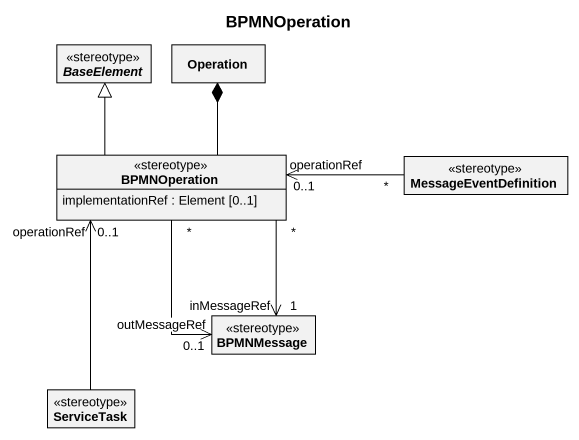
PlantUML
@startuml
title BPMNOperation
hide circle
hide empty members
abstract class BaseElement <<stereotype>>
class Operation
class BPMNOperation <<stereotype>> {
  implementationRef : Element [0..1]
}
class MessageEventDefinition <<stereotype>>
class BPMNMessage <<stereotype>>
class ServiceTask <<stereotype>>
BPMNOperation -up-|> BaseElement
BPMNOperation -up-* Operation
BPMNOperation "operationRef\n0..1" <-right- "*" MessageEventDefinition
BPMNOperation "*" --> "inMessageRef\n1" BPMNMessage
BPMNOperation "*" --> "outMessageRef\n0..1" BPMNMessage
ServiceTask -up-> "operationRef\n0..1" BPMNOperation
@enduml
